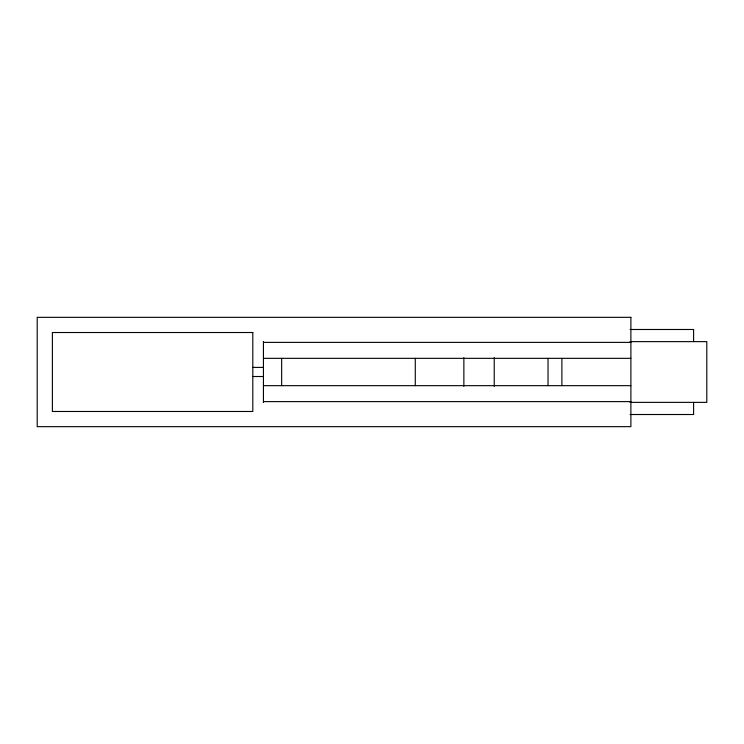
<?xml version="1.0" encoding="UTF-8"?>
<svg xmlns="http://www.w3.org/2000/svg" width="744" height="744" viewBox="0 0 744 744"><rect width="100%" height="100%" fill="white"/><g stroke="black" fill="none" stroke-linecap="round" stroke-linejoin="round"><path stroke-width="1.12" d="M630.038 329.49L693.594 329.49L693.594 341.636M630.038 341.636L706.8 341.636L706.8 402.365L630.038 402.365M263.441 342.389L630.884 342.389M263.441 358.338L630.884 358.338M252.811 367.397L263.441 367.397M252.811 376.511L263.441 376.511M263.441 385.662L630.884 385.662M263.441 401.611L630.884 401.611M630.038 414.51L693.594 414.51L693.594 402.365M561.887 358.338L561.887 385.662M548.04 358.338L548.04 385.662M494.23 357.678L494.23 386.322M463.865 357.678L463.865 386.322M415.273 358.338L415.273 385.662M281.66 358.338L281.66 385.662M263.441 341.524L263.441 402.476M630.884 317.335L37.2 317.335L37.2 426.665L630.884 426.665L630.884 317.335M252.811 332.522L52.387 332.522L52.387 411.478L252.811 411.478L252.811 332.522"/></g></svg>
